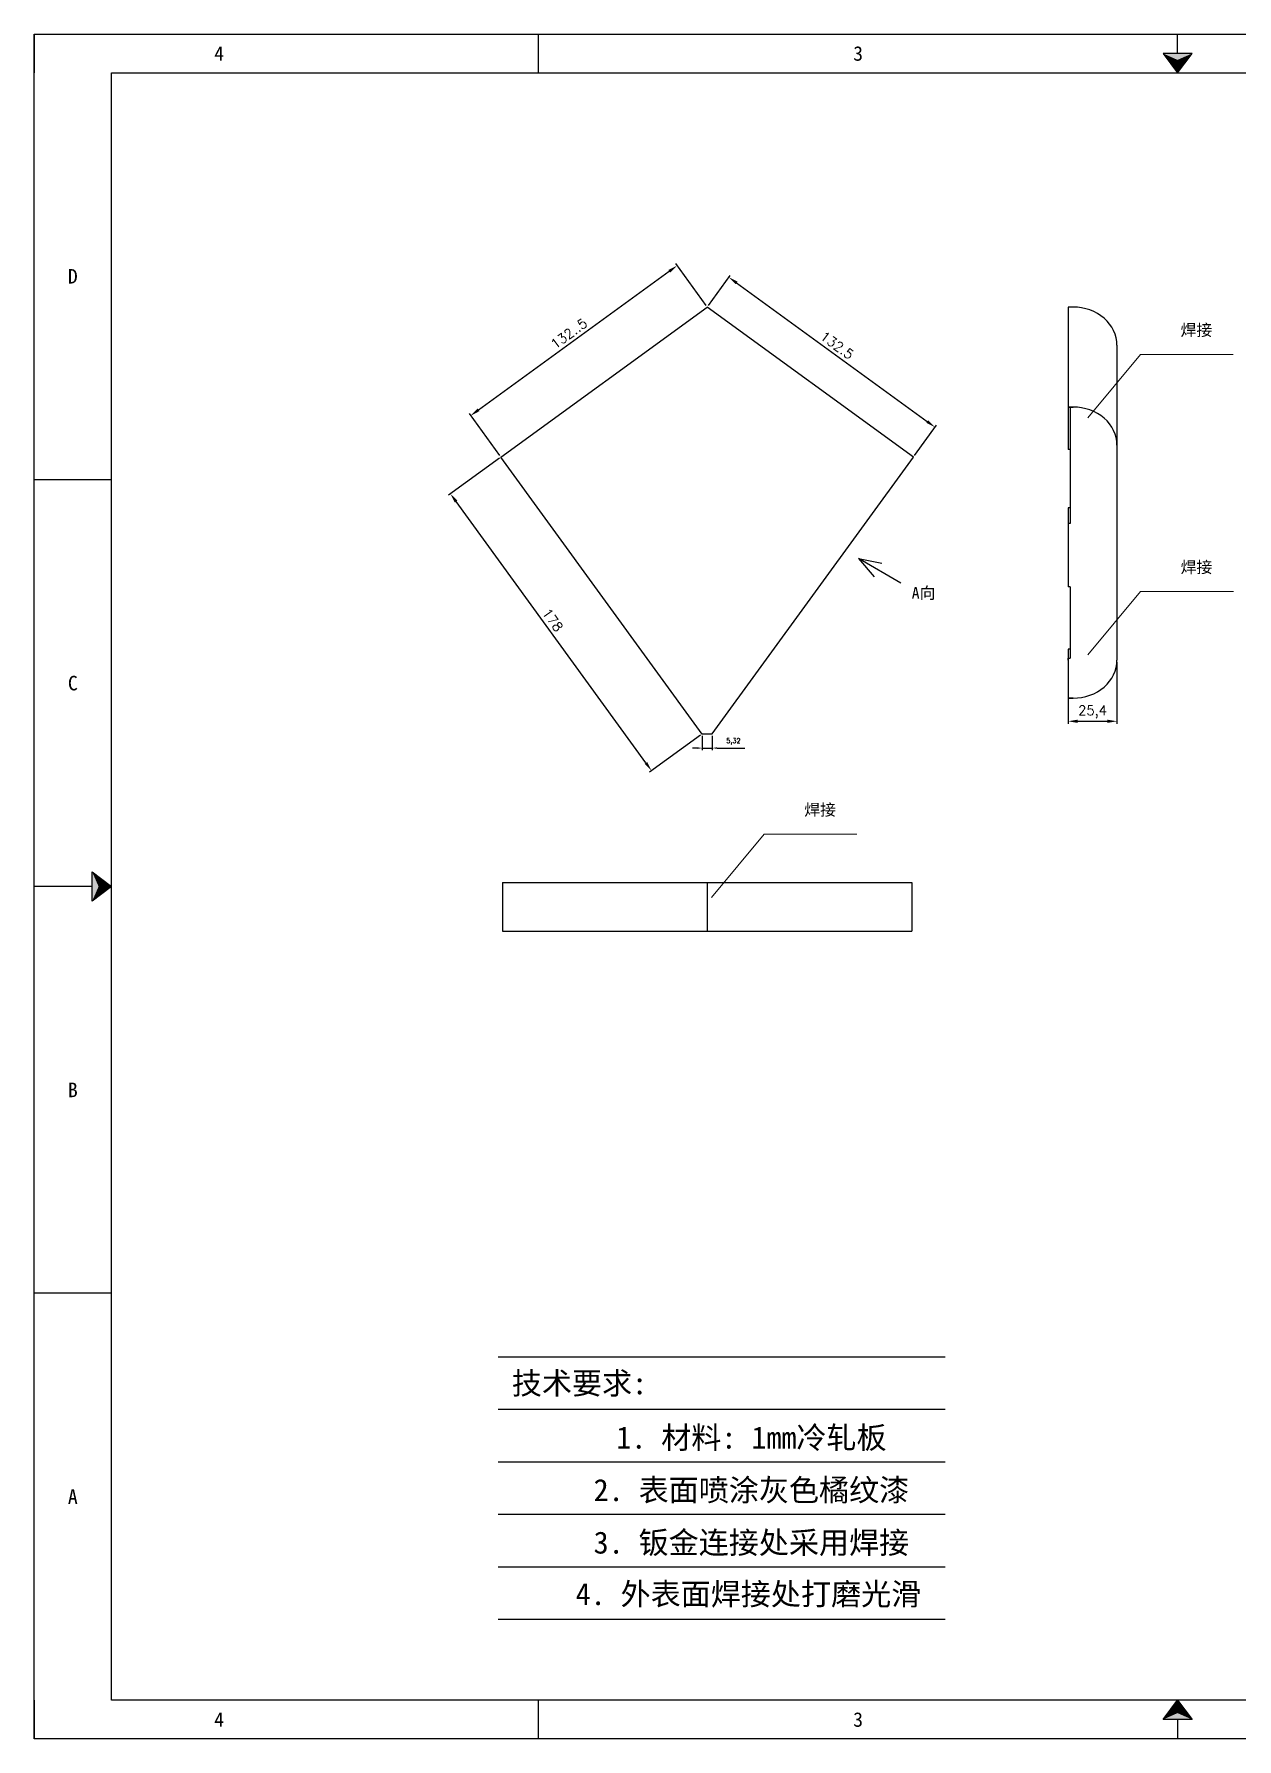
# Model space of a CAD drawing. Header units: millimetres. Extents: x -13830 to 10007, y -16942 to 55335.
# Drawn here: x -4161 to -3535, y 17482 to 18368 of the extents above; entities that cross this region are included whole.
import ezdxf
from ezdxf.enums import TextEntityAlignment as Align

# ---------------------------------------------------------------- set-up
doc = ezdxf.new("R2010")
doc.units = ezdxf.units.MM
doc.linetypes.add('DOT', pattern=[0.25, 0, -0.25])
doc.layers.add('dim', color=2, linetype='Continuous', lineweight=9)
doc.layers.add('print', color=30, linetype='Continuous')
doc.styles.add('Dartop', font='')
doc.styles.add('HZ', font='')
doc.styles.add('hzHT', font='simhei.ttf')
doc.styles.get("Standard").update_dxf_attribs({"font": 'txt', "bigfont": 'gbcbig.shx'})
doc.styles.get('Dartop').set_extended_font_data('FangSong_GB2312')
doc.styles.get('HZ').set_extended_font_data('SimSun')
doc.dimstyles.new('0.5small', dxfattribs={"dimtxt": 2.5, "dimasz": 2.5, "dimexe": 1, "dimexo": 1, "dimgap": 2, "dimtad": 1, "dimtxsty": 'Standard', "dimcen": 2.5, "dimadec": 0, "dimazin": 0, "dimtfac": 1, "dimtmove": 0, "dimatfit": 3, "dimfxl": 0, "dimarcsym": 0})
doc.dimstyles.new('small', dxfattribs={"dimtxt": 5, "dimasz": 5, "dimexe": 1.25, "dimexo": 1, "dimgap": 2, "dimtad": 1, "dimtxsty": 'Standard', "dimcen": 2.5, "dimadec": 0, "dimazin": 0, "dimtfac": 1, "dimtmove": 0, "dimatfit": 3, "dimfxl": 0, "dimarcsym": 0})

# ---------------------------------------------------------------- blocks, each defined once
blk = doc.blocks.new('*U5')
at = {"color": 254, "linetype": 'Continuous', "extrusion": (0, 0, -1)}
for points in [[(-17, 0.333), (-16.812, 0.25), (-17, 0.5)], [(-17, 0.333), (-17, 0.5), (-17.188, 0.25)], [(-17, 0.333), (-17.188, 0.25), (-16.812, 0.25)]]:
    blk.add_solid(points, dxfattribs=at)
blk = doc.blocks.new('*U6')
at = {"color": 254, "linetype": 'Continuous'}
for points in [[(17, 21.667), (17.188, 21.75), (16.812, 21.75)], [(17, 21.667), (16.812, 21.75), (17, 21.5)], [(17, 21.667), (17, 21.5), (17.188, 21.75)]]:
    blk.add_solid(points, dxfattribs=at)
blk = doc.blocks.new('*U3')
at = {"color": 254, "linetype": 'Continuous', "extrusion": (0, 0, -1)}
for points in [[(-0.833, 11), (-0.75, 10.812), (-0.75, 11.188)], [(-0.833, 11), (-0.75, 11.188), (-1, 11)], [(-0.833, 11), (-1, 11), (-0.75, 10.812)]]:
    blk.add_solid(points, dxfattribs=at)
blk = doc.blocks.new('*D11')
at = {"layer": 'Defpoints', "color": 0}
for p in [(-3917.83, 18148.53), (-3944.14, 18129.42), (-3813.21, 18004.53)]:
    blk.add_point(p, dxfattribs=at)
at = {"layer": 'dim', "color": 0, "lineweight": -2}
for p, q in [((-3918.64, 18147.94), (-3945.15, 18128.68)), ((-3842.46, 17989.46), (-3941.2, 18125.37)), ((-3814.02, 18003.94), (-3840.53, 17984.68))]:
    blk.add_line(p, q, dxfattribs=at)
at = {"layer": 'dim', "color": 0}
for points in [[(-3940.53, 18125.86), (-3941.87, 18124.88), (-3944.14, 18129.42)], [(-3841.78, 17989.95), (-3843.13, 17988.97), (-3839.52, 17985.42)]]:
    blk.add_solid(points, dxfattribs=at)
at = {"layer": 'dim', "color": 0, "insert": (-3890.91, 18063.82), "char_height": 5, "attachment_point": 5, "rotation": 305.99997}
blk.add_mtext('178', dxfattribs=at)
blk = doc.blocks.new('*D18')
at = {"layer": 'Defpoints', "color": 0, "transparency": 16777216}
for p in [(-3622.79, 18042.88), (-3597.39, 18042.88), (-3597.39, 18011.14)]:
    blk.add_point(p, dxfattribs=at)
at = {"layer": 'dim', "color": 0, "lineweight": -2, "transparency": 16777216}
for p, q in [((-3622.79, 18041.88), (-3622.79, 18009.89)), ((-3597.39, 18041.88), (-3597.39, 18009.89)), ((-3617.79, 18011.14), (-3602.39, 18011.14))]:
    blk.add_line(p, q, dxfattribs=at)
at = {"layer": 'dim', "color": 0, "transparency": 16777216}
for points in [[(-3617.79, 18011.97), (-3617.79, 18010.3), (-3622.79, 18011.14)], [(-3602.39, 18011.97), (-3602.39, 18010.3), (-3597.39, 18011.14)]]:
    blk.add_solid(points, dxfattribs=at)
at = {"layer": 'dim', "color": 0, "transparency": 16777216, "insert": (-3610.09, 18016.05), "char_height": 5, "attachment_point": 5}
blk.add_mtext('25,4', dxfattribs=at)
blk = doc.blocks.new('*D194')
at = {"layer": 'Defpoints', "color": 0}
for p in [(-3813.21, 18004.53), (-3807.89, 18004.53), (-3807.89, 17997.2)]:
    blk.add_point(p, dxfattribs=at)
at = {"layer": 'dim', "color": 0, "lineweight": -2}
for p, q in [((-3813.21, 18003.53), (-3813.21, 17996.2)), ((-3807.89, 18003.53), (-3807.89, 17996.2)), ((-3815.71, 17997.2), (-3818.21, 17997.2)), ((-3813.21, 17997.2), (-3807.89, 17997.2)), ((-3805.39, 17997.2), (-3790.98, 17997.2))]:
    blk.add_line(p, q, dxfattribs=at)
at = {"layer": 'dim', "color": 0}
for points in [[(-3815.71, 17997.62), (-3815.71, 17996.79), (-3813.21, 17997.2)], [(-3805.39, 17997.62), (-3805.39, 17996.79), (-3807.89, 17997.2)]]:
    blk.add_solid(points, dxfattribs=at)
at = {"layer": 'dim', "color": 0, "insert": (-3796.93, 18000.66), "char_height": 2.5, "attachment_point": 5}
blk.add_mtext('5,32', dxfattribs=at)
blk = doc.blocks.new('*D212')
at = {"layer": 'Defpoints', "color": 0}
for p in [(-3826.23, 18248.06), (-3810.55, 18226.48), (-3917.83, 18148.53)]:
    blk.add_point(p, dxfattribs=at)
at = {"layer": 'dim', "color": 0, "lineweight": -2}
for p, q in [((-3929.47, 18173.05), (-3830.27, 18245.12)), ((-3811.14, 18227.28), (-3826.96, 18249.07)), ((-3918.42, 18149.34), (-3934.25, 18171.12))]:
    blk.add_line(p, q, dxfattribs=at)
at = {"layer": 'dim', "color": 0}
for points in [[(-3830.76, 18245.79), (-3829.79, 18244.44), (-3826.23, 18248.06)], [(-3929.96, 18173.72), (-3928.98, 18172.38), (-3933.51, 18170.11)]]:
    blk.add_solid(points, dxfattribs=at)
at = {"layer": 'dim', "color": 0, "insert": (-3882.52, 18212.72), "char_height": 5, "attachment_point": 5, "rotation": 36}
blk.add_mtext('132..5', dxfattribs=at)
blk = doc.blocks.new('*D213')
at = {"layer": 'Defpoints', "color": 0}
for p in [(-3810.55, 18226.48), (-3692.02, 18164.02), (-3703.27, 18148.53)]:
    blk.add_point(p, dxfattribs=at)
at = {"layer": 'dim', "color": 0, "lineweight": -2}
for p, q in [((-3809.96, 18227.28), (-3798.57, 18242.97)), ((-3795.26, 18239.02), (-3696.06, 18166.95)), ((-3702.68, 18149.34), (-3691.28, 18165.03))]:
    blk.add_line(p, q, dxfattribs=at)
at = {"layer": 'dim', "color": 0}
for points in [[(-3794.77, 18239.7), (-3795.75, 18238.35), (-3799.3, 18241.96)], [(-3695.57, 18167.63), (-3696.55, 18166.28), (-3692.02, 18164.02)]]:
    blk.add_solid(points, dxfattribs=at)
at = {"layer": 'dim', "color": 0, "insert": (-3743.01, 18206.63), "char_height": 5, "attachment_point": 5, "rotation": 324}
blk.add_mtext('132.5', dxfattribs=at)

msp = doc.modelspace()

# ---------------------------------------------------------------- linework, layer by layer
at = {"color": 0, "linetype": 'DOT'}
for p, q in [((-4160.715, 18368.406), (-2901.129, 18368.406)), ((-4160.715, 17502.213), (-4160.715, 18348.262)), ((-2901.129, 17482.069), (-4160.715, 17482.069))]:
    msp.add_line(p, q, dxfattribs=at)
at = {"color": 0}
for p, q in [((-4160.715, 18368.406), (-4160.715, 18348.262)), ((-3898.258, 18348.262), (-3898.258, 18368.406)), ((-3565.882, 18358.334), (-3565.882, 18368.406)), ((-4120.427, 17502.213), (-4120.427, 18348.262)), ((-4120.427, 18348.262), (-2921.273, 18348.262)), ((-4120.427, 18136.75), (-4160.715, 18136.75)), ((-4130.499, 17925.237), (-4160.715, 17925.237)), ((-4120.427, 17713.725), (-4160.715, 17713.725)), ((-4160.715, 17502.213), (-4160.715, 17482.069)), ((-2921.273, 17502.213), (-4120.427, 17502.213)), ((-3898.258, 17482.069), (-3898.258, 17502.213)), ((-3565.882, 17492.141), (-3565.882, 17482.069))]:
    msp.add_line(p, q, dxfattribs=at)
for p, q in [((-3917.834, 18148.531), (-3810.551, 18226.476)), ((-3703.269, 18148.531), (-3810.551, 18226.476)), ((-3622.79, 18226.476), (-3622.79, 18152.517)), ((-3597.39, 18206.679), (-3597.39, 18042.878)), ((-3622.79, 18174.514), (-3620.25, 18174.514)), ((-3621.79, 18174.514), (-3621.79, 18113.893)), ((-3621.79, 18152.517), (-3622.79, 18152.517)), ((-3813.204, 18004.521), (-3917.834, 18148.531)), ((-3807.892, 18004.529), (-3703.269, 18148.531)), ((-3621.79, 18122.192), (-3622.79, 18122.192)), ((-3622.79, 18122.192), (-3622.79, 18080.984)), ((-3621.79, 18113.893), (-3622.79, 18113.893)), ((-3709.795, 18082.937), (-3731.872, 18095.683)), ((-3731.872, 18095.683), (-3723.768, 18086.289)), ((-3731.872, 18095.683), (-3719.685, 18093.361)), ((-3621.79, 18080.984), (-3622.79, 18080.984)), ((-3621.79, 18080.984), (-3621.79, 18043.878)), ((-3622.79, 18048.546), (-3622.79, 18023.146)), ((-3621.79, 18048.546), (-3622.79, 18048.546)), ((-3622.79, 18043.878), (-3621.79, 18043.878)), ((-3622.79, 18042.878), (-3622.79, 18043.878)), ((-3622.79, 18043.878), (-3622.79, 18023.146)), ((-3622.79, 18023.146), (-3620.25, 18023.146)), ((-3813.21, 18004.529), (-3807.892, 18004.529)), ((-3917.024, 17927.349), (-3704.078, 17927.349)), ((-3917.024, 17927.349), (-3917.024, 17901.949)), ((-3810.551, 17927.349), (-3810.551, 17901.949)), ((-3704.078, 17927.349), (-3704.078, 17901.949)), ((-3917.024, 17901.949), (-3704.078, 17901.949))]:
    msp.add_line(p, q)
at = {"extrusion": (0, -0.5, 0.866025)}
for p, q in [((-3620.25, 18226.476), (-3622.79, 18226.476)), ((-3620.25, 18174.514), (-3622.79, 18174.514))]:
    msp.add_line(p, q, dxfattribs=at)
at = {"extrusion": (0, 0.5, 0.866025)}
msp.add_line((-3620.25, 18023.146), (-3622.79, 18023.146), dxfattribs=at)
at = {"color": 0}
for points in [[(-3565.882, 18348.262), (-3558.328, 18358.334), (-3573.436, 18358.334), (-3565.882, 18348.262)], [(-4120.427, 17925.237), (-4130.499, 17917.683), (-4130.499, 17932.791), (-4120.427, 17925.237)], [(-3565.882, 17502.213), (-3558.328, 17492.141), (-3573.436, 17492.141), (-3565.882, 17502.213)]]:
    msp.add_lwpolyline(points, close=True, dxfattribs=at)
at = {"extrusion": (0, -0.5, 0.866025)}
for centre in [(-3620.25, 15761.731, -9113.238), (-3620.25, 15716.731, -9087.257)]:
    msp.add_arc(centre, 22.86, 359.999225, 90, dxfattribs=at)
at = {"extrusion": (0, 0.5, 0.866025)}
msp.add_arc((3620.25, -15631.363, 9011.573), 22.86, 90, 180.000775, dxfattribs=at)
at = {"layer": 'Defpoints'}
for p, q in [((-3919.219, 17680.769), (-3686.7, 17680.769)), ((-3919.219, 17653.469), (-3686.7, 17653.469)), ((-3919.219, 17653.469), (-3686.7, 17653.469)), ((-3919.219, 17626.169), (-3686.7, 17626.169)), ((-3919.219, 17598.869), (-3686.7, 17598.869)), ((-3919.219, 17571.569), (-3686.7, 17571.569)), ((-3919.219, 17544.269), (-3686.7, 17544.269))]:
    msp.add_line(p, q, dxfattribs=at)
at = {"layer": 'dim'}
for p, q in [((-3612.598, 18168.952), (-3585.172, 18201.85)), ((-3585.172, 18201.85), (-3536.893, 18201.85)), ((-3612.552, 18045.676), (-3585.125, 18078.573)), ((-3585.125, 18078.573), (-3536.846, 18078.573)), ((-3808.339, 17919.531), (-3780.912, 17952.428)), ((-3780.912, 17952.428), (-3732.633, 17952.428))]:
    msp.add_line(p, q, dxfattribs=at)
at = {"layer": 'print'}
msp.add_lwpolyline([(-4160.715, 18368.406), (-2880.985, 18368.406), (-2880.985, 17482.069), (-4160.715, 17482.069)], close=True, dxfattribs=at)

# ---------------------------------------------------------------- block references
at = {"color": 0, "linetype": 'Continuous', "xscale": 40.28805309813855, "yscale": 40.28805309813855, "zscale": 40.28805309813855}
for name, p in [('*U6', (-4250.778, 17482.069)), ('*U3', (-4160.715, 17482.069)), ('*U5', (-4250.778, 17482.069))]:
    msp.add_blockref(name, p, dxfattribs=at)

# ---------------------------------------------------------------- texts
at = {"color": 0}
for s, height, style, p in [('4', 7.554, 'Dartop', (-4064.446, 18358.334)), ('3', 7.554, 'Dartop', (-3732.07, 18358.334)), ('D', 7.554, 'Dartop', (-4140.571, 18242.506)), ('焊接', 6.0432, 'hzHT', (-3556.068, 18214.562)), ('焊接', 6.0432, 'hzHT', (-3556.022, 18091.285)), ('A向', 6.0432, 'hzHT', (-3697.993, 18077.87)), ('C', 7.554, 'Dartop', (-4140.571, 18030.994)), ('焊接', 6.0432, 'hzHT', (-3751.809, 17965.14)), ('B', 7.554, 'Dartop', (-4140.571, 17819.481)), ('A', 7.554, 'Dartop', (-4140.571, 17607.969)), ('4', 7.554, 'Dartop', (-4064.446, 17492.141)), ('3', 7.554, 'Dartop', (-3732.07, 17492.141))]:
    msp.add_text(s, height=height, dxfattribs=dict(at, style=style)).set_placement(p, align=Align.MIDDLE_CENTER)
at = {"style": 'HZ'}
for s, p in [('技术要求:', (-3876.991, 17666.991)), ('     1. 材料: 1mm冷轧板', (-3807.058, 17638.748)), ('     2. 表面喷涂灰色橘纹漆', (-3807.058, 17611.448)), ('     3. 钣金连接处采用焊接', (-3807.058, 17584.148)), ('     4. 外表面焊接处打磨光滑', (-3808.603, 17557.394))]:
    msp.add_text(s, height=11.466, dxfattribs=at).set_placement(p, align=Align.MIDDLE_CENTER)

# ---------------------------------------------------------------- dimensions: what is measured, and where the dimension line sits
at = {"layer": 'dim'}
for p1, p2, distance, text, picture, middle in [((-3917.834, 18148.531), (-3810.551, 18226.476), 26.674, '132..5', '*D212', (-3882.516, 18212.723)), ((-3810.551, 18226.476), (-3703.269, 18148.531), 19.141, '132.5', '*D213', (-3743.014, 18206.629))]:
    dim = msp.add_aligned_dim(p1=p1, p2=p2, distance=distance, text=text, dimstyle='small', override={"dimpost": '\\X'}, dxfattribs=at)
    dim.commit()
    dim.dimension.update_dxf_attribs({"geometry": picture, "text_midpoint": middle})
dim = msp.add_linear_dim(base=(-3944.14, 18129.418), p1=(-3813.21, 18004.529), p2=(-3917.834, 18148.531), angle=125.999975, dimstyle='small', override={"dimpost": '\\X'}, dxfattribs=at)
dim.commit()
dim.dimension.update_dxf_attribs({"geometry": '*D11', "text_midpoint": (-3894.555, 18061.17), "dimtype": 161})
dim = msp.add_linear_dim(base=(-3597.39, 18011.136), p1=(-3622.79, 18042.878), p2=(-3597.39, 18042.878), dimstyle='small', override={"dimpost": '\\X'}, dxfattribs=at)
dim.commit()
dim.dimension.update_dxf_attribs({"geometry": '*D18', "text_midpoint": (-3610.09, 18016.053)})
dim = msp.add_linear_dim(base=(-3807.892, 17997.205), p1=(-3813.21, 18004.529), p2=(-3807.892, 18004.529), dimstyle='0.5small', override={"dimpost": '\\X'}, dxfattribs=at)
dim.commit()
dim.dimension.update_dxf_attribs({"geometry": '*D194', "text_midpoint": (-3796.934, 17997.205), "dimtype": 160})

doc.saveas('drawing.dxf')
